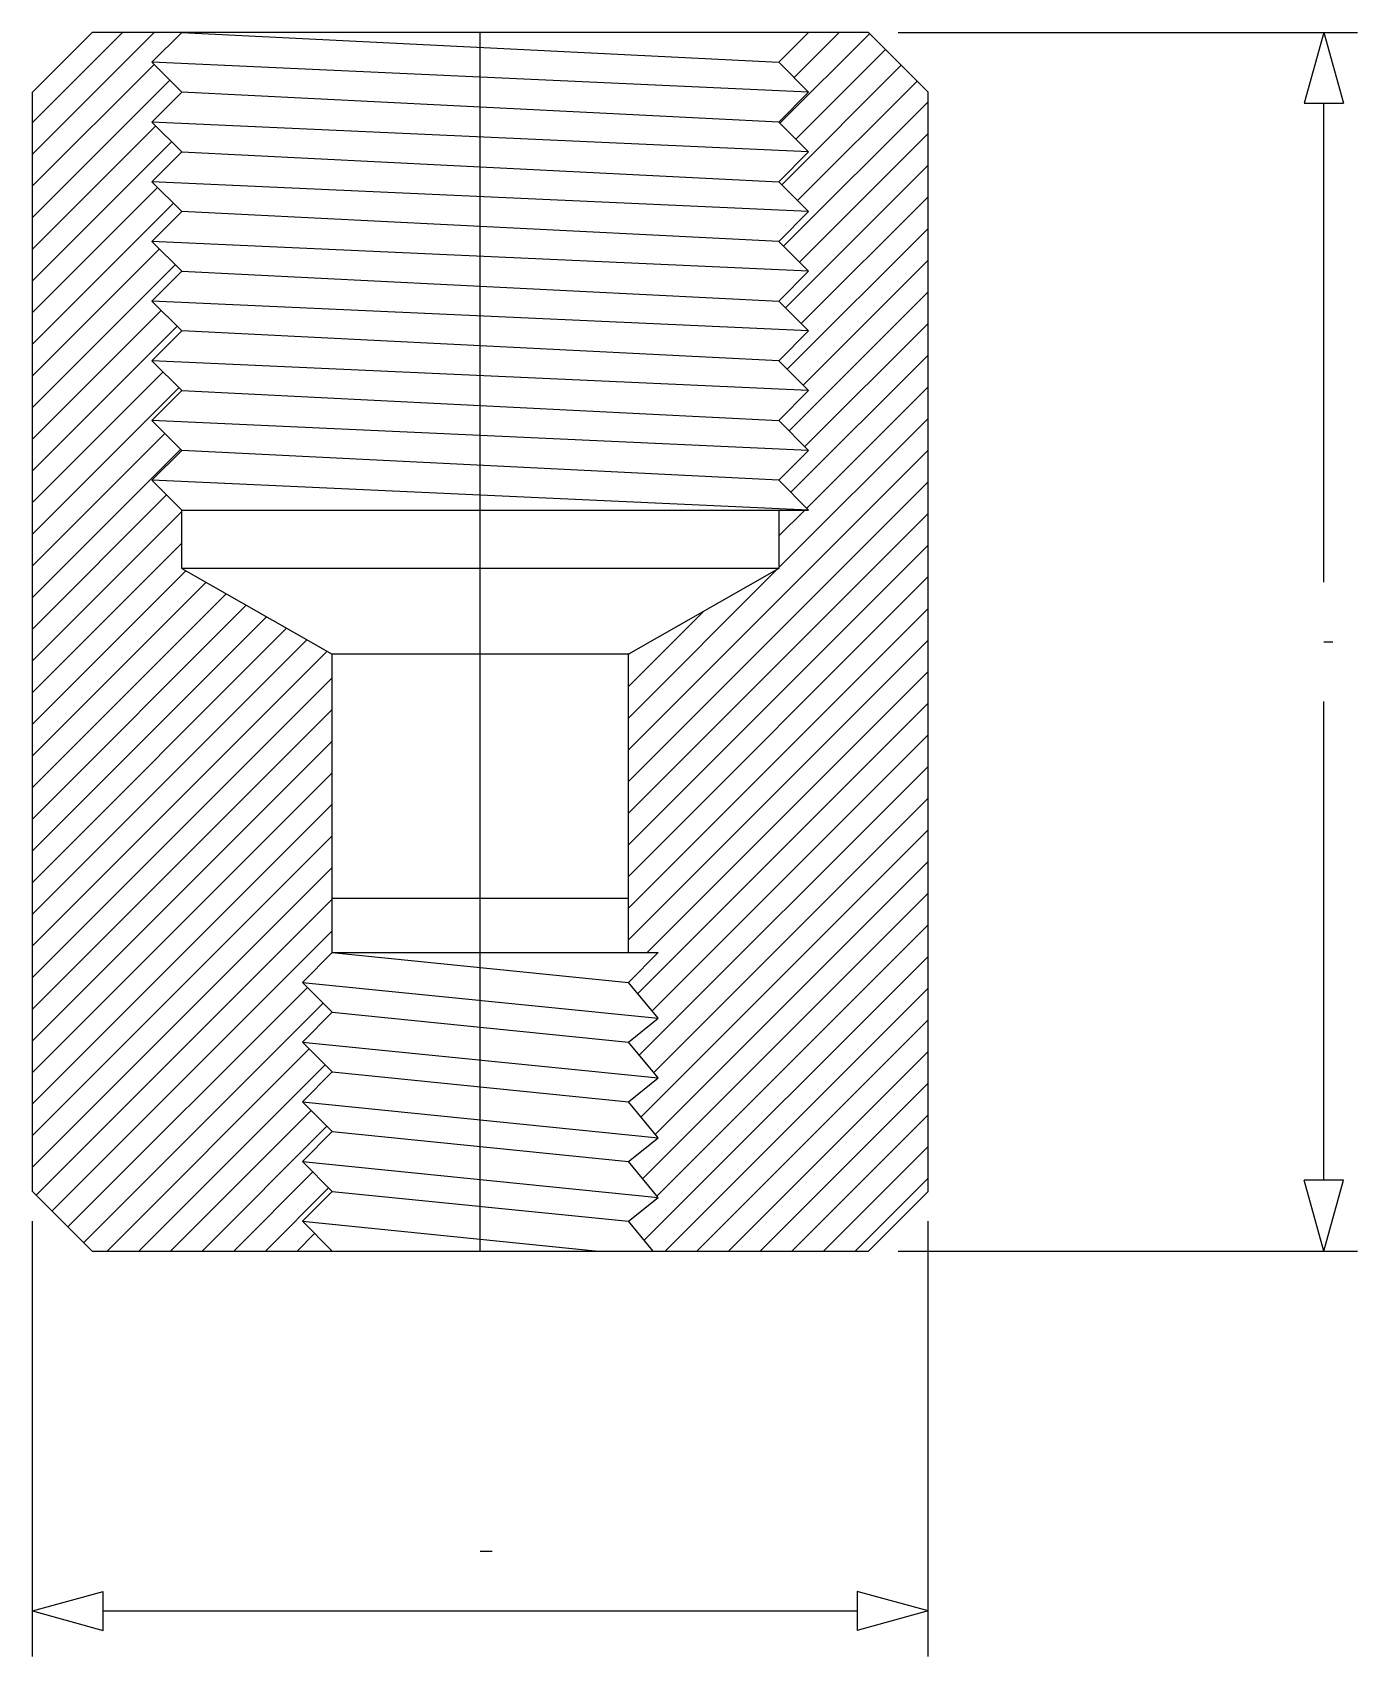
# Model space of a CAD drawing. Extents: x 734 to 1177, y 253 to 798.
import ezdxf

# ---------------------------------------------------------------- set-up
doc = ezdxf.new("R2010")
doc.units = 0
doc.header["$MEASUREMENT"] = 0
doc.layers.get('0').update_dxf_attribs({"linetype": 'CONTINUOUS'})
doc.layers.add('1', color=7, linetype='CONTINUOUS')

msp = doc.modelspace()

# ---------------------------------------------------------------- linework, layer by layer
at = {"color": 4, "linetype": 'Continuous'}
for p, q in [((733.54, 767.31), (763.73, 797.5)), ((733.54, 756.7), (774.34, 797.5)), ((733.54, 767.31), (763.73, 797.5)), ((983.94, 767.1), (1013.94, 797.1)), ((988.64, 782.41), (1003.73, 797.5)), ((988.64, 782.41), (1003.73, 797.5)), ((989.25, 761.8), (1019.25, 791.8)), ((733.54, 746.1), (774.25, 786.8)), ((984.55, 746.5), (1024.55, 786.5)), ((733.54, 735.49), (779.55, 781.5)), ((989.85, 741.19), (1029.85, 781.19)), ((985.16, 725.89), (1033.54, 774.28)), ((733.54, 724.88), (774.85, 766.19)), ((990.46, 720.59), (1033.54, 763.67)), ((733.54, 714.28), (780.16, 760.89)), ((985.76, 705.28), (1033.54, 753.06)), ((733.54, 703.67), (775.46, 745.59)), ((733.54, 693.06), (780.76, 740.28)), ((991.07, 699.98), (1033.54, 742.46)), ((986.37, 684.68), (1033.54, 731.85)), ((733.54, 682.46), (776.07, 724.98)), ((733.54, 671.85), (781.37, 719.68)), ((991.67, 679.37), (1033.54, 721.24)), ((986.98, 664.07), (1033.54, 710.64)), ((733.54, 661.24), (776.67, 704.37)), ((733.54, 650.64), (781.98, 699.07)), ((992.28, 658.77), (1033.54, 700.03)), ((987.58, 643.46), (1033.54, 689.42)), ((733.54, 640.03), (777.28, 683.77)), ((733.54, 629.42), (782.58, 678.46)), ((992.88, 638.16), (1033.54, 678.82)), ((983.54, 618.21), (1033.54, 668.21)), ((733.54, 618.82), (777.88, 663.16)), ((733.54, 608.21), (783.19, 657.86)), ((933.14, 557.2), (1033.54, 657.6)), ((733.54, 597.6), (778.49, 642.55)), ((933.14, 546.6), (1033.54, 647)), ((733.54, 587), (783.54, 637)), ((983.54, 628.82), (992.23, 637.5)), ((933.14, 535.99), (1033.54, 636.39)), ((733.54, 576.39), (783.54, 626.39)), ((933.14, 525.38), (1033.54, 625.78)), ((733.54, 565.78), (784.87, 617.11)), ((933.14, 567.81), (982.75, 617.42)), ((933.14, 514.78), (1033.54, 615.18)), ((733.54, 555.18), (791.63, 613.27)), ((733.54, 544.57), (798.4, 609.42)), ((733.54, 533.96), (805.16, 605.58)), ((933.14, 504.17), (1033.54, 604.57)), ((733.54, 523.36), (811.92, 601.73)), ((933.14, 578.42), (958.17, 603.44)), ((733.54, 512.75), (818.68, 597.89)), ((733.54, 502.14), (825.44, 594.05)), ((933.14, 493.56), (1033.54, 593.96)), ((733.54, 491.54), (832.21, 590.2)), ((933.14, 589.02), (933.58, 589.46)), ((939.42, 489.24), (1033.54, 583.36)), ((733.54, 480.93), (833.94, 581.33)), ((936.27, 475.48), (1033.54, 572.75)), ((733.54, 470.33), (833.94, 570.73)), ((941.09, 469.69), (1033.54, 562.14)), ((733.54, 459.72), (833.94, 560.12)), ((936.82, 454.82), (1033.54, 551.54)), ((733.54, 449.11), (833.94, 549.51)), ((733.54, 438.51), (833.94, 538.91)), ((941.64, 449.03), (1033.54, 540.93)), ((733.54, 427.9), (833.94, 528.3)), ((937.37, 434.15), (1033.54, 530.33)), ((733.54, 417.29), (833.94, 517.69)), ((942.19, 428.36), (1033.54, 519.72)), ((734.82, 407.96), (833.94, 507.09)), ((937.92, 413.49), (1033.54, 509.11)), ((740.12, 402.66), (833.94, 496.48)), ((942.74, 407.7), (1033.54, 498.51)), ((938.47, 392.83), (1033.54, 487.9)), ((745.43, 397.35), (825.63, 477.55)), ((945.49, 389.24), (1033.54, 477.29)), ((750.73, 392.05), (830.93, 472.25)), ((956.1, 389.24), (1033.54, 466.69)), ((758.52, 389.24), (826.23, 456.95)), ((769.13, 389.24), (831.54, 451.65)), ((966.7, 389.24), (1033.54, 456.08)), ((977.31, 389.24), (1033.54, 445.47)), ((779.74, 389.24), (826.84, 436.34)), ((790.34, 389.24), (832.14, 431.04)), ((987.92, 389.24), (1033.54, 434.87)), ((998.52, 389.24), (1033.54, 424.26)), ((800.95, 389.24), (827.45, 415.74)), ((1009.13, 389.24), (1033.54, 413.65)), ((811.56, 389.24), (832.75, 410.43)), ((822.16, 389.24), (828.05, 395.13))]:
    msp.add_line(p, q, dxfattribs=at)
at = {"layer": '1', "color": 7, "linetype": 'Continuous'}
for p, q in [((753.54, 797.5), (733.54, 777.5)), ((1013.54, 797.5), (753.54, 797.5)), ((783.54, 797.5), (773.54, 787.5)), ((783.54, 797.5), (983.54, 787.5)), ((993.54, 797.5), (983.54, 787.5)), ((1033.54, 777.5), (1013.54, 797.5)), ((773.54, 787.5), (783.54, 777.5)), ((983.54, 787.5), (993.54, 777.5)), ((733.54, 409.24), (733.54, 777.5)), ((783.54, 777.5), (773.54, 767.5)), ((983.54, 767.5), (783.54, 777.5)), ((993.54, 777.5), (983.54, 767.5)), ((1033.54, 409.24), (1033.54, 777.5)), ((773.54, 767.5), (783.54, 757.5)), ((983.54, 767.5), (993.54, 757.5)), ((783.54, 757.5), (773.54, 747.5)), ((783.54, 757.5), (983.54, 747.5)), ((993.54, 757.5), (983.54, 747.5)), ((773.54, 747.5), (783.54, 737.5)), ((983.54, 747.5), (993.54, 737.5)), ((783.54, 737.5), (773.54, 727.5)), ((983.54, 727.5), (783.54, 737.5)), ((993.54, 737.5), (983.54, 727.5)), ((773.54, 727.5), (783.54, 717.5)), ((983.54, 727.5), (993.54, 717.5)), ((783.54, 717.5), (773.54, 707.5)), ((783.54, 717.5), (983.54, 707.5)), ((993.54, 717.5), (983.54, 707.5)), ((773.54, 707.5), (783.54, 697.5)), ((983.54, 707.5), (993.54, 697.5)), ((783.54, 697.5), (773.54, 687.5)), ((983.54, 687.5), (783.54, 697.5)), ((993.54, 697.5), (983.54, 687.5)), ((773.54, 687.5), (783.54, 677.5)), ((983.54, 687.5), (993.54, 677.5)), ((783.54, 677.5), (773.54, 667.5)), ((783.54, 677.5), (983.54, 667.5)), ((993.54, 677.5), (983.54, 667.5)), ((773.54, 667.5), (783.54, 657.5)), ((983.54, 667.5), (993.54, 657.5)), ((783.54, 657.5), (773.54, 647.5)), ((983.54, 647.5), (783.54, 657.5)), ((993.54, 657.5), (983.54, 647.5)), ((773.54, 647.5), (783.54, 637.5)), ((983.54, 647.5), (993.54, 637.5)), ((783.54, 617.87), (783.54, 637.5)), ((783.54, 637.5), (993.54, 637.5)), ((983.54, 637.5), (983.54, 617.87)), ((983.54, 617.87), (783.54, 617.87)), ((783.54, 617.87), (833.94, 589.21)), ((983.54, 617.87), (933.14, 589.21)), ((933.14, 589.21), (833.94, 589.21)), ((833.94, 489.24), (833.94, 589.21)), ((933.14, 489.24), (933.14, 589.21)), ((933.14, 507.3), (833.94, 507.3)), ((823.94, 479.24), (833.94, 489.24)), ((833.94, 489.24), (933.14, 479.24)), ((833.94, 489.24), (943.14, 489.24)), ((933.14, 479.24), (943.14, 489.24)), ((833.94, 469.24), (823.94, 479.24)), ((943.14, 467.22), (933.14, 479.24)), ((823.94, 459.24), (833.94, 469.24)), ((833.94, 469.24), (933.14, 459.24)), ((933.14, 459.24), (943.14, 467.22)), ((833.94, 449.24), (823.94, 459.24)), ((943.14, 447.22), (933.14, 459.24)), ((823.94, 439.24), (833.94, 449.24)), ((833.94, 449.24), (933.14, 439.24)), ((933.14, 439.24), (943.14, 447.22)), ((833.94, 429.24), (823.94, 439.24)), ((943.14, 427.22), (933.14, 439.24)), ((823.94, 419.24), (833.94, 429.24)), ((833.94, 429.24), (933.14, 419.24)), ((933.14, 419.24), (943.14, 427.22)), ((833.94, 409.24), (823.94, 419.24)), ((943.14, 407.22), (933.14, 419.24)), ((733.54, 409.24), (753.54, 389.24)), ((823.94, 399.24), (833.94, 409.24)), ((833.94, 409.24), (933.14, 399.24)), ((1013.54, 389.24), (1033.54, 409.24)), ((933.14, 399.24), (943.14, 407.22)), ((833.94, 389.24), (823.94, 399.24)), ((941.46, 389.24), (933.14, 399.24)), ((753.54, 389.24), (1013.54, 389.24)), ((833.94, 389.24), (941.46, 389.24))]:
    msp.add_line(p, q, dxfattribs=at)
at = {"layer": '1', "color": 4, "linetype": 'Continuous'}
for p, q in [((883.54, 389.24), (883.54, 797.5)), ((993.54, 777.5), (773.54, 787.5)), ((993.54, 757.5), (773.54, 767.5)), ((993.54, 737.5), (773.54, 747.5)), ((993.54, 717.5), (773.54, 727.5)), ((993.54, 697.5), (773.54, 707.5)), ((993.54, 677.5), (773.54, 687.5)), ((993.54, 657.5), (773.54, 667.5)), ((993.54, 637.5), (773.54, 647.5)), ((823.94, 479.24), (943.14, 467.22)), ((823.94, 459.24), (943.14, 447.22)), ((823.94, 439.24), (943.14, 427.22)), ((823.94, 419.24), (943.14, 407.22)), ((823.94, 399.24), (923.13, 389.24))]:
    msp.add_line(p, q, dxfattribs=at)
at = {"layer": '1', "color": 3, "linetype": 'Continuous'}
for p, q in [((1023.54, 797.5), (1177.39, 797.5)), ((1166.1, 797.5), (1159.54, 773.79)), ((1166.1, 797.5), (1172.66, 773.79)), ((1159.54, 773.79), (1172.66, 773.79)), ((1166.1, 613.37), (1166.1, 773.79)), ((1166.1, 412.95), (1166.1, 573.37)), ((1166.1, 389.24), (1159.54, 412.95)), ((1172.66, 412.95), (1159.54, 412.95)), ((1166.1, 389.24), (1172.66, 412.95)), ((733.54, 253.39), (733.54, 399.24)), ((1033.54, 253.39), (1033.54, 399.24)), ((1023.54, 389.24), (1177.39, 389.24)), ((733.54, 268.65), (757.26, 275.21)), ((757.26, 262.09), (757.26, 275.21)), ((1033.54, 268.65), (1009.83, 275.21)), ((1009.83, 275.21), (1009.83, 262.09)), ((733.54, 268.65), (757.26, 262.09)), ((757.26, 268.65), (1009.83, 268.65)), ((1033.54, 268.65), (1009.83, 262.09))]:
    msp.add_line(p, q, dxfattribs=at)
at = {"layer": '1', "color": 5, "linetype": 'Continuous'}
for p, q in [((1166.1, 593.37), (1169.1, 593.37)), ((883.54, 288.65), (887.54, 288.65))]:
    msp.add_line(p, q, dxfattribs=at)

doc.saveas('drawing.dxf')
